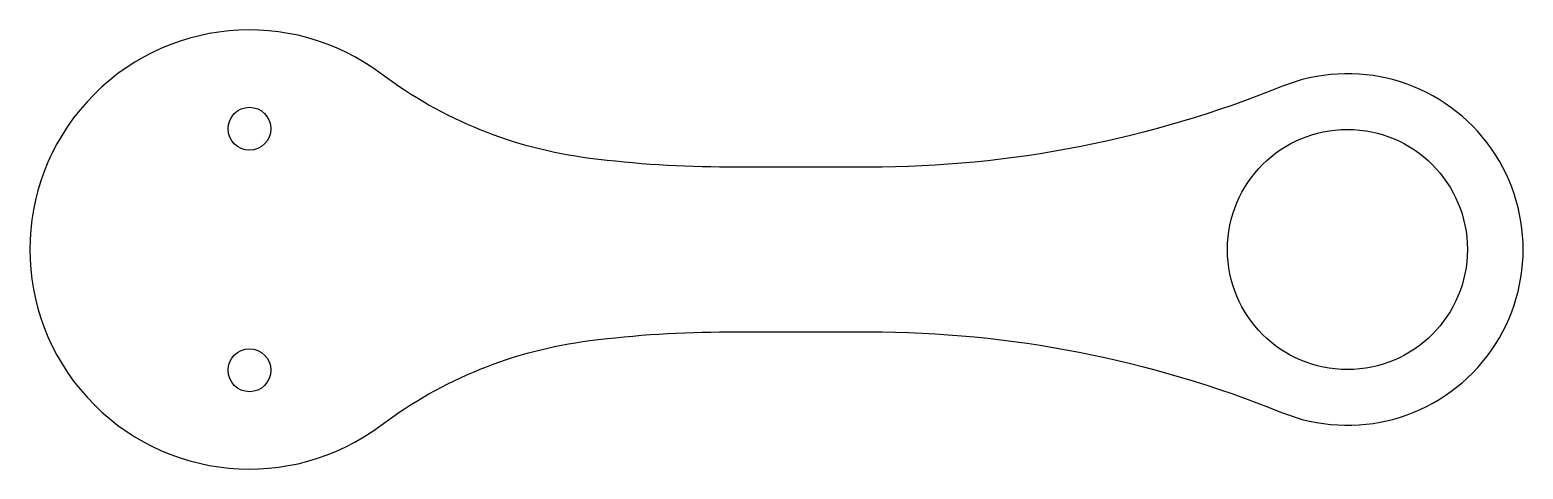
# Model space of a CAD drawing. Header units: millimetres. Extents: x -64 to 72, y -12 to 28.
import ezdxf

# ---------------------------------------------------------------- set-up
doc = ezdxf.new("R2010")
doc.units = ezdxf.units.MM

msp = doc.modelspace()

# ---------------------------------------------------------------- linework, layer by layer
msp.add_lwpolyline([(-31.58, 23.49, 2.001546), (-31.58, -8.49, -0.130189), (-12.59, -0.8, -0.03158), (0, 0), (12.83, 0, -0.096598), (50.4, -7.33, 1.484522), (50.4, 22.33, -0.096598), (12.83, 15), (0, 15, -0.03158), (-12.59, 15.8, -0.130189)], format="xyb", close=True)
for centre, radius in [((-43.59, 18.5), 1.95), ((56.41, 7.5), 10.93), ((-43.59, -3.5), 1.95)]:
    msp.add_circle(centre, radius)

doc.saveas('drawing.dxf')
